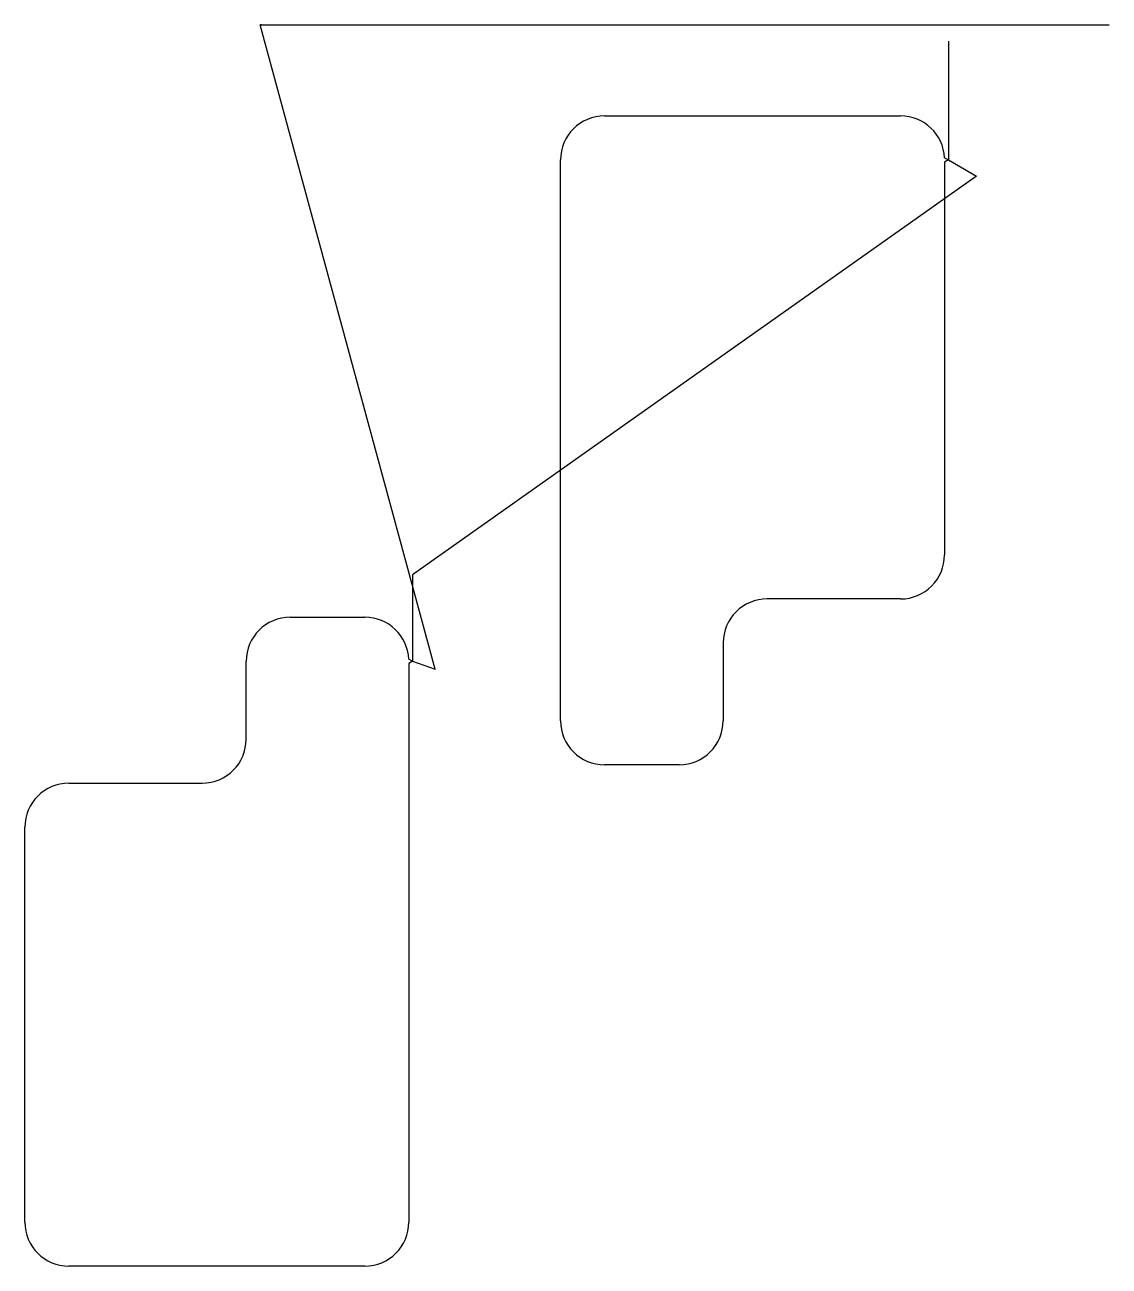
# Model space of a CAD drawing. Header units: metres. Extents: x 125 to 864, y 472 to 1318.
import ezdxf

# ---------------------------------------------------------------- set-up
doc = ezdxf.new("R2010")
doc.units = ezdxf.units.M

msp = doc.modelspace()

# ---------------------------------------------------------------- linework, layer by layer
at = {"layer": 'TOOL_0'}
for p, q in [((404.759, 878.883), (285.499, 1317.711)), ((285.499, 1317.711), (286.499, 1317.711)), ((286.499, 1317.711), (285.499, 1317.711)), ((285.499, 1317.711), (286.499, 1317.711)), ((286.499, 1317.711), (862.847, 1317.711)), ((862.847, 1317.711), (863.847, 1317.711)), ((754.289, 1306.605), (754.289, 1225.712)), ((520.108, 1255.68), (721.708, 1255.68)), ((751.67, 1227.18), (754.289, 1225.713)), ((490.108, 843.68), (490.108, 1225.68)), ((754.289, 1225.712), (751.708, 1224.18)), ((751.708, 1224.18), (751.708, 956.68)), ((754.289, 1225.713), (773.395, 1214.578)), ((773.395, 1214.578), (389.371, 943.196)), ((389.371, 943.196), (389.371, 884.219)), ((721.708, 926.68), (630.908, 926.68)), ((305.99, 914.187), (356.79, 914.187)), ((600.908, 896.68), (600.908, 843.68)), ((275.99, 831.187), (275.99, 884.187)), ((386.752, 885.687), (389.371, 884.22)), ((389.371, 884.219), (386.79, 882.687)), ((386.79, 882.687), (386.79, 502.187)), ((389.371, 884.22), (404.759, 878.883)), ((570.908, 813.68), (520.108, 813.68)), ((155.19, 801.187), (245.99, 801.187)), ((125.19, 502.187), (125.19, 771.187)), ((356.79, 472.187), (155.19, 472.187))]:
    msp.add_line(p, q, dxfattribs=at)
for centre, start, end in [((520.108, 1225.68), 90, 180), ((721.708, 1225.68), 2.866029, 90), ((721.708, 956.68), 270, 0), ((630.908, 896.68), 90, 180), ((305.99, 884.187), 90, 180), ((356.79, 884.187), 2.866029, 90), ((520.108, 843.68), 180, 270), ((570.908, 843.68), 270, 0), ((245.99, 831.187), 270, 0), ((155.19, 771.187), 90, 180), ((155.19, 502.187), 180, 270), ((356.79, 502.187), 270, 0)]:
    msp.add_arc(centre, 30, start, end, dxfattribs=at)

doc.saveas('drawing.dxf')
